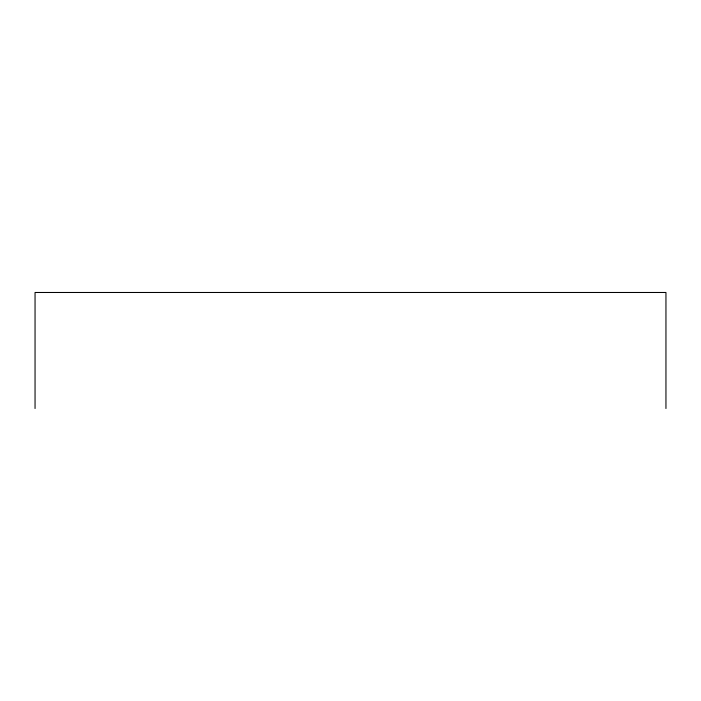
<?xml version="1.0" encoding="UTF-8"?>
<svg xmlns="http://www.w3.org/2000/svg" width="701" height="701" viewBox="0 0 701 701"><rect width="100%" height="100%" fill="white"/><g stroke="black" fill="none" stroke-linecap="round" stroke-linejoin="round"><path stroke-width="1.05" d="M665.95 408.517L665.95 292.483L35.05 292.483L35.05 408.517"/></g></svg>
